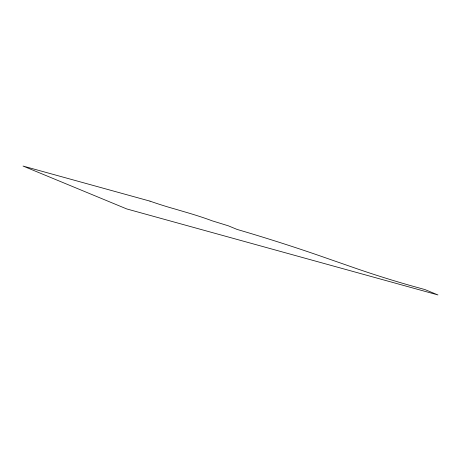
<?xml version="1.0" encoding="UTF-8"?>
<svg xmlns="http://www.w3.org/2000/svg" width="461" height="461" viewBox="0 0 461 461"><rect width="100%" height="100%" fill="white"/><g stroke="black" fill="none" stroke-linecap="round" stroke-linejoin="round"><path stroke-width="0.69" d="M150.015 201.146L23.05 166.058L126.746 208.942L437.95 294.942L424.99 289.583L414.278 286.621A61.941 3.458 17.5 0 1 355.229 268.141L322.406 256.725A105.31 5.878 17.5 0 0 237.052 229.417L228.362 225.827L212.135 220.813A24.554 1.371 17.5 0 0 189.799 213.385L174.512 208.891A24.168 1.348 17.5 0 1 150.015 201.146"/></g></svg>
